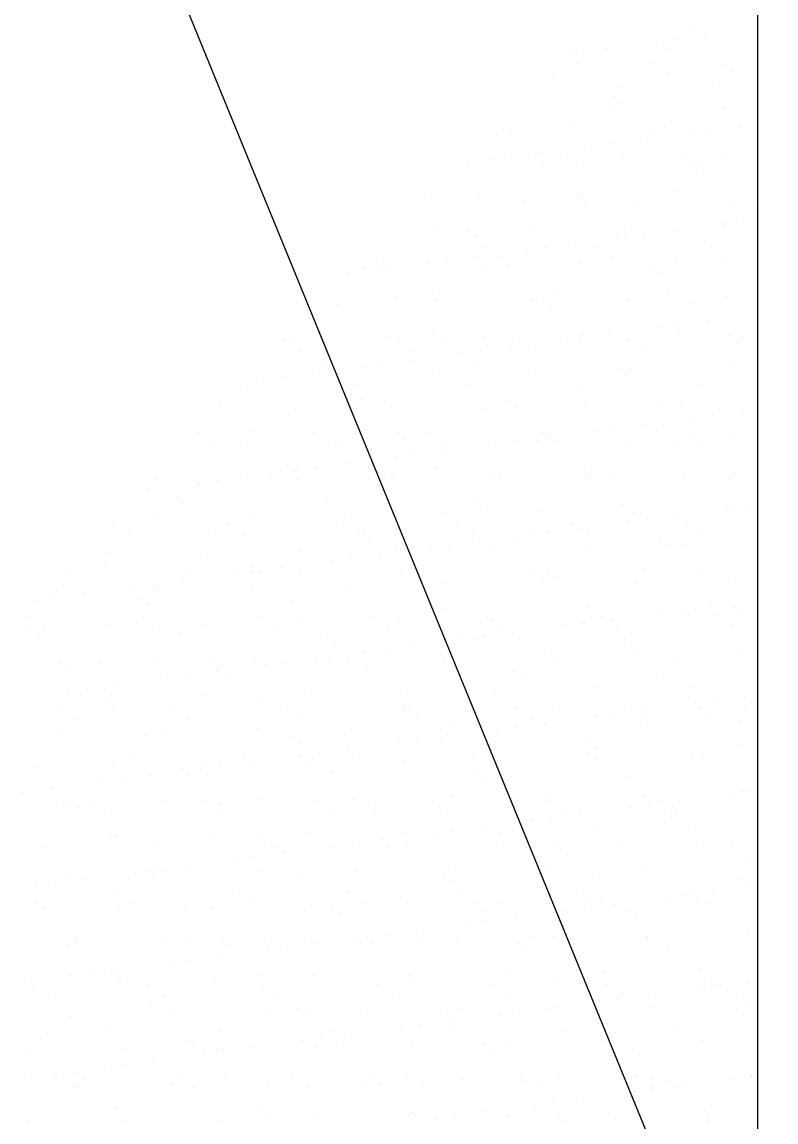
# Model space of a CAD drawing. Header units: inches. Extents: x 8.4 to 50.9, y 14.4 to 39.2.
# Drawn here: x 10.8714 to 10.9739, y 26.0485 to 26.1982 of the extents above; entities that cross this region are included whole.
import ezdxf

# ---------------------------------------------------------------- set-up
doc = ezdxf.new("R2010")
doc.units = ezdxf.units.IN
doc.header["$MEASUREMENT"] = 0
doc.layers.add('02', color=2, linetype='Continuous')
doc.layers.add('1', color=1, linetype='Continuous')

msp = doc.modelspace()

# ---------------------------------------------------------------- linework, layer by layer
at = {"layer": '02'}
for p, q in [((10.9714, 26.34505), (10.9714, 25.7515)), ((10.96196, 26.197), (10.96196, 26.197)), ((10.96431, 26.1963), (10.96431, 26.1963)), ((10.9711, 26.19719), (10.9711, 26.19719)), ((10.95764, 26.19542), (10.95764, 26.19542)), ((10.96024, 26.19576), (10.96024, 26.19576)), ((10.94635, 26.19432), (10.94635, 26.19432)), ((10.94678, 26.19399), (10.94678, 26.19399)), ((10.95085, 26.19452), (10.95085, 26.19452)), ((10.95944, 26.19449), (10.95944, 26.19449)), ((10.94693, 26.19261), (10.94693, 26.19261)), ((10.95712, 26.19255), (10.95712, 26.19255)), ((10.96694, 26.19244), (10.96694, 26.19244)), ((10.94366, 26.19118), (10.94366, 26.19118)), ((10.95923, 26.19121), (10.95923, 26.19121)), ((10.96786, 26.1916), (10.96786, 26.1916)), ((10.9527, 26.18931), (10.9527, 26.18931)), ((10.9662, 26.1898), (10.9662, 26.1898)), ((10.95191, 26.18805), (10.95191, 26.18805)), ((10.95125, 26.18634), (10.95125, 26.18634)), ((10.95283, 26.18721), (10.95283, 26.18721)), ((10.96682, 26.18637), (10.96682, 26.18637)), ((10.94667, 26.18469), (10.94667, 26.18469)), ((10.95975, 26.18485), (10.95975, 26.18485)), ((10.93688, 26.18366), (10.93688, 26.18366)), ((10.9378, 26.18282), (10.9378, 26.18282)), ((10.95718, 26.18322), (10.95718, 26.18322)), ((10.96225, 26.18308), (10.96225, 26.18308)), ((10.96485, 26.18342), (10.96485, 26.18342)), ((10.96892, 26.18396), (10.96892, 26.18396)), ((10.94879, 26.18131), (10.94879, 26.18131)), ((10.95139, 26.18165), (10.95139, 26.18165)), ((10.95546, 26.18219), (10.95546, 26.18219)), ((10.93794, 26.17988), (10.93794, 26.17988)), ((10.942, 26.18041), (10.942, 26.18041)), ((10.94559, 26.18), (10.94559, 26.18)), ((10.96116, 26.18003), (10.96116, 26.18003)), ((10.96652, 26.18017), (10.96652, 26.18017)), ((10.93212, 26.17863), (10.93212, 26.17863)), ((10.93533, 26.17954), (10.93533, 26.17954)), ((10.94022, 26.17974), (10.94022, 26.17974)), ((10.94215, 26.17883), (10.94215, 26.17883)), ((10.94769, 26.17866), (10.94769, 26.17866)), ((10.95301, 26.17968), (10.95301, 26.17968)), ((10.96216, 26.17866), (10.96216, 26.17866)), ((10.96326, 26.17869), (10.96326, 26.17869)), ((10.96308, 26.17782), (10.96308, 26.17782)), ((10.92712, 26.17445), (10.92712, 26.17445)), ((10.93348, 26.17457), (10.93348, 26.17457)), ((10.94698, 26.17505), (10.94698, 26.17505)), ((10.94712, 26.17427), (10.94712, 26.17427)), ((10.95528, 26.17382), (10.95528, 26.17382)), ((10.96007, 26.17522), (10.96007, 26.17522)), ((10.96743, 26.17383), (10.96743, 26.17383)), ((10.97085, 26.17385), (10.97085, 26.17385)), ((10.93971, 26.1738), (10.93971, 26.1738)), ((10.94805, 26.17343), (10.94805, 26.17343)), ((10.96946, 26.17108), (10.96946, 26.17108)), ((10.92745, 26.16994), (10.92745, 26.16994)), ((10.93209, 26.16989), (10.93209, 26.16989)), ((10.94054, 26.17011), (10.94054, 26.17011)), ((10.9524, 26.16944), (10.9524, 26.16944)), ((10.95333, 26.17005), (10.95333, 26.17005)), ((10.96007, 26.16985), (10.96007, 26.16985)), ((10.96683, 26.17053), (10.96683, 26.17053)), ((10.96686, 26.17074), (10.96686, 26.17074)), ((10.93302, 26.16904), (10.93302, 26.16904)), ((10.94661, 26.16807), (10.94661, 26.16807)), ((10.9534, 26.16897), (10.9534, 26.16897)), ((10.956, 26.16931), (10.956, 26.16931)), ((10.93405, 26.16745), (10.93405, 26.16745)), ((10.93994, 26.1672), (10.93994, 26.1672)), ((10.94255, 26.16754), (10.94255, 26.16754)), ((10.94962, 26.16748), (10.94962, 26.16748)), ((10.96519, 26.16751), (10.96519, 26.16751)), ((10.92059, 26.16608), (10.92059, 26.16608)), ((10.921, 26.16499), (10.921, 26.16499)), ((10.92648, 26.16543), (10.92648, 26.16543)), ((10.92909, 26.16577), (10.92909, 26.16577)), ((10.93315, 26.1663), (10.93315, 26.1663)), ((10.93379, 26.16493), (10.93379, 26.16493)), ((10.93616, 26.16611), (10.93616, 26.16611)), ((10.93737, 26.16505), (10.93737, 26.16505)), ((10.9473, 26.16542), (10.9473, 26.16542)), ((10.95173, 26.16614), (10.95173, 26.16614)), ((10.95737, 26.16488), (10.95737, 26.16488)), ((10.96038, 26.16559), (10.96038, 26.16559)), ((10.9673, 26.16617), (10.9673, 26.16617)), ((10.91563, 26.164), (10.91563, 26.164)), ((10.91799, 26.16465), (10.91799, 26.16465)), ((10.91969, 26.16453), (10.91969, 26.16453)), ((10.95829, 26.16404), (10.95829, 26.16404)), ((10.92234, 26.16067), (10.92234, 26.16067)), ((10.92818, 26.16125), (10.92818, 26.16125)), ((10.94085, 26.16047), (10.94085, 26.16047)), ((10.94234, 26.16049), (10.94234, 26.16049)), ((10.94375, 26.16128), (10.94375, 26.16128)), ((10.95364, 26.16041), (10.95364, 26.16041)), ((10.95932, 26.1613), (10.95932, 26.1613)), ((10.96714, 26.1609), (10.96714, 26.1609)), ((10.91426, 26.15982), (10.91426, 26.15982)), ((10.92776, 26.16031), (10.92776, 26.16031)), ((10.94326, 26.15965), (10.94326, 26.15965)), ((10.96264, 26.16005), (10.96264, 26.16005)), ((10.96468, 26.15751), (10.96468, 26.15751)), ((10.92731, 26.15611), (10.92731, 26.15611)), ((10.95801, 26.15663), (10.95801, 26.15663)), ((10.96061, 26.15697), (10.96061, 26.15697)), ((10.9607, 26.15595), (10.9607, 26.15595)), ((10.90695, 26.15488), (10.90695, 26.15488)), ((10.90823, 26.15519), (10.90823, 26.15519)), ((10.92132, 26.15536), (10.92132, 26.15536)), ((10.92252, 26.15491), (10.92252, 26.15491)), ((10.92823, 26.15526), (10.92823, 26.15526)), ((10.93411, 26.1553), (10.93411, 26.1553)), ((10.93809, 26.15493), (10.93809, 26.15493)), ((10.94455, 26.15486), (10.94455, 26.15486)), ((10.94716, 26.1552), (10.94716, 26.1552)), ((10.94761, 26.15579), (10.94761, 26.15579)), ((10.94761, 26.15566), (10.94761, 26.15566)), ((10.95122, 26.15574), (10.95122, 26.15574)), ((10.95366, 26.15496), (10.95366, 26.15496)), ((10.96762, 26.15549), (10.96762, 26.15549)), ((10.96854, 26.15465), (10.96854, 26.15465)), ((10.96923, 26.15499), (10.96923, 26.15499)), ((10.90906, 26.15353), (10.90906, 26.15353)), ((10.92463, 26.15356), (10.92463, 26.15356)), ((10.93109, 26.15309), (10.93109, 26.15309)), ((10.9337, 26.15343), (10.9337, 26.15343)), ((10.93776, 26.15396), (10.93776, 26.15396)), ((10.9402, 26.15359), (10.9402, 26.15359)), ((10.95577, 26.15362), (10.95577, 26.15362)), ((10.97134, 26.15365), (10.97134, 26.15365)), ((10.91228, 26.15172), (10.91228, 26.15172)), ((10.92024, 26.15166), (10.92024, 26.15166)), ((10.9243, 26.15219), (10.9243, 26.15219)), ((10.90678, 26.14989), (10.90678, 26.14989)), ((10.91084, 26.15042), (10.91084, 26.15042)), ((10.9132, 26.15087), (10.9132, 26.15087)), ((10.91457, 26.15019), (10.91457, 26.15019)), ((10.91764, 26.15131), (10.91764, 26.15131)), ((10.92808, 26.15067), (10.92808, 26.15067)), ((10.93258, 26.15128), (10.93258, 26.15128)), ((10.94116, 26.15084), (10.94116, 26.15084)), ((10.95259, 26.1511), (10.95259, 26.1511)), ((10.95351, 26.15026), (10.95351, 26.15026)), ((10.95396, 26.15078), (10.95396, 26.15078)), ((10.96746, 26.15126), (10.96746, 26.15126)), ((10.90108, 26.14867), (10.90108, 26.14867)), ((10.90418, 26.14954), (10.90418, 26.14954)), ((10.91665, 26.1487), (10.91665, 26.1487)), ((10.93222, 26.14873), (10.93222, 26.14873)), ((10.94779, 26.14875), (10.94779, 26.14875)), ((10.96336, 26.14878), (10.96336, 26.14878)), ((10.91755, 26.14689), (10.91755, 26.14689)), ((10.89817, 26.14648), (10.89817, 26.14648)), ((10.90854, 26.14556), (10.90854, 26.14556)), ((10.92163, 26.14573), (10.92163, 26.14573)), ((10.93442, 26.14566), (10.93442, 26.14566)), ((10.93756, 26.14672), (10.93756, 26.14672)), ((10.93848, 26.14587), (10.93848, 26.14587)), ((10.94793, 26.14615), (10.94793, 26.14615)), ((10.95786, 26.14627), (10.95786, 26.14627)), ((10.96101, 26.14632), (10.96101, 26.14632)), ((10.96262, 26.14429), (10.96262, 26.14429)), ((10.96522, 26.14463), (10.96522, 26.14463)), ((10.96929, 26.14517), (10.96929, 26.14517)), ((10.90252, 26.1425), (10.90252, 26.1425)), ((10.94213, 26.14241), (10.94213, 26.14241)), ((10.94916, 26.14252), (10.94916, 26.14252)), ((10.95177, 26.14286), (10.95177, 26.14286)), ((10.95583, 26.1434), (10.95583, 26.1434)), ((10.9577, 26.14244), (10.9577, 26.14244)), ((10.89542, 26.14233), (10.89542, 26.14233)), ((10.89753, 26.14099), (10.89753, 26.14099)), ((10.91099, 26.14236), (10.91099, 26.14236)), ((10.9131, 26.14101), (10.9131, 26.14101)), ((10.92253, 26.14233), (10.92253, 26.14233)), ((10.92345, 26.14148), (10.92345, 26.14148)), ((10.92656, 26.14239), (10.92656, 26.14239)), ((10.92839, 26.14104), (10.92839, 26.14104)), ((10.92867, 26.14104), (10.92867, 26.14104)), ((10.93831, 26.14109), (10.93831, 26.14109)), ((10.94148, 26.14121), (10.94148, 26.14121)), ((10.94237, 26.14163), (10.94237, 26.14163)), ((10.94283, 26.14188), (10.94283, 26.14188)), ((10.94424, 26.14107), (10.94424, 26.14107)), ((10.95427, 26.14114), (10.95427, 26.14114)), ((10.95981, 26.1411), (10.95981, 26.1411)), ((10.96284, 26.14171), (10.96284, 26.14171)), ((10.96777, 26.14163), (10.96777, 26.14163)), ((10.9021, 26.14061), (10.9021, 26.14061)), ((10.91489, 26.14055), (10.91489, 26.14055)), ((10.92891, 26.13985), (10.92891, 26.13985)), ((10.9357, 26.14075), (10.9357, 26.14075)), ((10.96376, 26.14087), (10.96376, 26.14087)), ((10.9075, 26.13794), (10.9075, 26.13794)), ((10.91545, 26.13808), (10.91545, 26.13808)), ((10.92225, 26.13898), (10.92225, 26.13898)), ((10.92485, 26.13932), (10.92485, 26.13932)), ((10.90842, 26.13709), (10.90842, 26.13709)), ((10.90879, 26.1372), (10.90879, 26.1372)), ((10.91139, 26.13755), (10.91139, 26.13755)), ((10.9278, 26.1375), (10.9278, 26.1375)), ((10.94781, 26.13732), (10.94781, 26.13732)), ((10.94824, 26.13652), (10.94824, 26.13652)), ((10.94873, 26.13648), (10.94873, 26.13648)), ((10.96133, 26.13668), (10.96133, 26.13668)), ((10.96811, 26.13688), (10.96811, 26.13688)), ((10.88955, 26.13612), (10.88955, 26.13612)), ((10.89533, 26.13543), (10.89533, 26.13543)), ((10.89535, 26.13544), (10.89535, 26.13544)), ((10.89793, 26.13577), (10.89793, 26.13577)), ((10.902, 26.13631), (10.902, 26.13631)), ((10.90512, 26.13615), (10.90512, 26.13615)), ((10.90886, 26.13592), (10.90886, 26.13592)), ((10.92069, 26.13618), (10.92069, 26.13618)), ((10.92195, 26.13609), (10.92195, 26.13609)), ((10.93474, 26.13603), (10.93474, 26.13603)), ((10.93626, 26.13621), (10.93626, 26.13621)), ((10.95183, 26.13623), (10.95183, 26.13623)), ((10.9674, 26.13626), (10.9674, 26.13626)), ((10.88854, 26.13454), (10.88854, 26.13454)), ((10.89247, 26.13355), (10.89247, 26.13355)), ((10.89339, 26.13271), (10.89339, 26.13271)), ((10.91277, 26.13311), (10.91277, 26.13311)), ((10.93278, 26.13294), (10.93278, 26.13294)), ((10.9337, 26.13209), (10.9337, 26.13209)), ((10.95308, 26.13249), (10.95308, 26.13249)), ((10.96723, 26.13195), (10.96723, 26.13195)), ((10.96809, 26.132), (10.96809, 26.132)), ((10.96983, 26.1323), (10.96983, 26.1323)), ((10.88932, 26.13081), (10.88932, 26.13081)), ((10.90241, 26.13098), (10.90241, 26.13098)), ((10.9152, 26.13092), (10.9152, 26.13092)), ((10.92871, 26.1314), (10.92871, 26.1314)), ((10.94179, 26.13157), (10.94179, 26.13157)), ((10.95459, 26.13151), (10.95459, 26.13151)), ((10.95638, 26.13052), (10.95638, 26.13052)), ((10.96044, 26.13106), (10.96044, 26.13106)), ((10.88388, 26.12978), (10.88388, 26.12978)), ((10.89945, 26.12981), (10.89945, 26.12981)), ((10.91503, 26.12984), (10.91503, 26.12984)), ((10.9306, 26.12986), (10.9306, 26.12986)), ((10.94617, 26.12989), (10.94617, 26.12989)), ((10.94698, 26.12929), (10.94698, 26.12929)), ((10.95377, 26.13018), (10.95377, 26.13018)), ((10.96174, 26.12992), (10.96174, 26.12992)), ((10.88599, 26.12844), (10.88599, 26.12844)), ((10.89774, 26.12872), (10.89774, 26.12872)), ((10.90156, 26.12846), (10.90156, 26.12846)), ((10.91713, 26.12849), (10.91713, 26.12849)), ((10.91775, 26.12855), (10.91775, 26.12855)), ((10.91867, 26.1277), (10.91867, 26.1277)), ((10.9327, 26.12852), (10.9327, 26.12852)), ((10.93352, 26.12751), (10.93352, 26.12751)), ((10.93805, 26.12811), (10.93805, 26.12811)), ((10.94031, 26.12841), (10.94031, 26.12841)), ((10.94292, 26.12875), (10.94292, 26.12875)), ((10.94828, 26.12855), (10.94828, 26.12855)), ((10.95806, 26.12793), (10.95806, 26.12793)), ((10.96385, 26.12858), (10.96385, 26.12858)), ((10.90917, 26.12629), (10.90917, 26.12629)), ((10.92226, 26.12646), (10.92226, 26.12646)), ((10.92686, 26.12664), (10.92686, 26.12664)), ((10.92946, 26.12698), (10.92946, 26.12698)), ((10.93505, 26.1264), (10.93505, 26.1264)), ((10.94856, 26.12688), (10.94856, 26.12688)), ((10.95898, 26.12709), (10.95898, 26.12709)), ((10.96164, 26.12705), (10.96164, 26.12705)), ((10.88288, 26.12587), (10.88288, 26.12587)), ((10.89567, 26.1258), (10.89567, 26.1258)), ((10.9134, 26.12486), (10.9134, 26.12486)), ((10.916, 26.12521), (10.916, 26.12521)), ((10.92006, 26.12574), (10.92006, 26.12574)), ((10.87801, 26.12357), (10.87801, 26.12357)), ((10.88271, 26.12433), (10.88271, 26.12433)), ((10.89358, 26.1236), (10.89358, 26.1236)), ((10.89994, 26.12309), (10.89994, 26.12309)), ((10.90254, 26.12344), (10.90254, 26.12344)), ((10.90272, 26.12416), (10.90272, 26.12416)), ((10.90364, 26.12332), (10.90364, 26.12332)), ((10.90661, 26.12397), (10.90661, 26.12397)), ((10.90915, 26.12363), (10.90915, 26.12363)), ((10.92302, 26.12372), (10.92302, 26.12372)), ((10.92472, 26.12366), (10.92472, 26.12366)), ((10.9403, 26.12369), (10.9403, 26.12369)), ((10.94303, 26.12355), (10.94303, 26.12355)), ((10.95587, 26.12371), (10.95587, 26.12371)), ((10.96333, 26.1231), (10.96333, 26.1231)), ((10.88908, 26.12166), (10.88908, 26.12166)), ((10.89315, 26.1222), (10.89315, 26.1222)), ((10.92902, 26.12177), (10.92902, 26.12177)), ((10.94211, 26.12194), (10.94211, 26.12194)), ((10.94395, 26.1227), (10.94395, 26.1227)), ((10.9549, 26.12188), (10.9549, 26.12188)), ((10.9684, 26.12236), (10.9684, 26.12236)), ((10.87613, 26.12069), (10.87613, 26.12069)), ((10.87969, 26.12043), (10.87969, 26.12043)), ((10.88648, 26.12132), (10.88648, 26.12132)), ((10.88964, 26.12118), (10.88964, 26.12118)), ((10.90273, 26.12134), (10.90273, 26.12134)), ((10.91552, 26.12128), (10.91552, 26.12128)), ((10.87302, 26.11955), (10.87302, 26.11955)), ((10.87562, 26.11989), (10.87562, 26.11989)), ((10.88769, 26.11977), (10.88769, 26.11977)), ((10.88861, 26.11893), (10.88861, 26.11893)), ((10.90799, 26.11933), (10.90799, 26.11933)), ((10.928, 26.11916), (10.928, 26.11916)), ((10.9483, 26.11872), (10.9483, 26.11872)), ((10.96505, 26.11872), (10.96505, 26.11872)), ((10.9683, 26.11854), (10.9683, 26.11854)), ((10.87235, 26.11723), (10.87235, 26.11723)), ((10.88792, 26.11726), (10.88792, 26.11726)), ((10.90349, 26.11729), (10.90349, 26.11729)), ((10.91906, 26.11732), (10.91906, 26.11732)), ((10.92892, 26.11831), (10.92892, 26.11831)), ((10.93463, 26.11734), (10.93463, 26.11734)), ((10.94887, 26.11725), (10.94887, 26.11725)), ((10.95021, 26.11737), (10.95021, 26.11737)), ((10.95838, 26.11784), (10.95838, 26.11784)), ((10.96099, 26.11818), (10.96099, 26.11818)), ((10.96196, 26.11742), (10.96196, 26.11742)), ((10.96578, 26.1174), (10.96578, 26.1174)), ((10.96923, 26.1177), (10.96923, 26.1177)), ((10.87446, 26.11589), (10.87446, 26.11589)), ((10.88319, 26.11623), (10.88319, 26.11623)), ((10.89003, 26.11592), (10.89003, 26.11592)), ((10.89598, 26.11617), (10.89598, 26.11617)), ((10.9056, 26.11594), (10.9056, 26.11594)), ((10.90949, 26.11666), (10.90949, 26.11666)), ((10.92117, 26.11597), (10.92117, 26.11597)), ((10.92258, 26.11682), (10.92258, 26.11682)), ((10.93537, 26.11676), (10.93537, 26.11676)), ((10.93674, 26.116), (10.93674, 26.116)), ((10.94492, 26.11607), (10.94492, 26.11607)), ((10.94753, 26.11641), (10.94753, 26.11641)), ((10.95159, 26.11695), (10.95159, 26.11695)), ((10.95231, 26.11603), (10.95231, 26.11603)), ((10.96788, 26.11606), (10.96788, 26.11606)), ((10.87266, 26.11538), (10.87266, 26.11538)), ((10.87358, 26.11454), (10.87358, 26.11454)), ((10.89296, 26.11494), (10.89296, 26.11494)), ((10.91296, 26.11477), (10.91296, 26.11477)), ((10.93147, 26.1143), (10.93147, 26.1143)), ((10.93327, 26.11433), (10.93327, 26.11433)), ((10.93407, 26.11464), (10.93407, 26.11464)), ((10.93813, 26.11518), (10.93813, 26.11518)), ((10.95327, 26.11415), (10.95327, 26.11415)), ((10.91389, 26.11392), (10.91389, 26.11392)), ((10.91801, 26.11253), (10.91801, 26.11253)), ((10.92061, 26.11287), (10.92061, 26.11287)), ((10.92467, 26.1134), (10.92467, 26.1134)), ((10.9542, 26.11331), (10.9542, 26.11331)), ((10.96872, 26.11273), (10.96872, 26.11273)), ((10.87645, 26.11106), (10.87645, 26.11106)), ((10.88205, 26.11105), (10.88205, 26.11105)), ((10.88995, 26.11154), (10.88995, 26.11154)), ((10.89762, 26.11108), (10.89762, 26.11108)), ((10.90304, 26.11171), (10.90304, 26.11171)), ((10.90715, 26.1111), (10.90715, 26.1111)), ((10.91122, 26.11163), (10.91122, 26.11163)), ((10.91319, 26.11111), (10.91319, 26.11111)), ((10.91583, 26.11165), (10.91583, 26.11165)), ((10.92876, 26.11114), (10.92876, 26.11114)), ((10.92934, 26.11214), (10.92934, 26.11214)), ((10.94242, 26.1123), (10.94242, 26.1123)), ((10.94433, 26.11117), (10.94433, 26.11117)), ((10.95522, 26.11224), (10.95522, 26.11224)), ((10.9599, 26.11119), (10.9599, 26.11119)), ((10.87793, 26.11055), (10.87793, 26.11055)), ((10.89776, 26.10986), (10.89776, 26.10986)), ((10.89793, 26.11038), (10.89793, 26.11038)), ((10.89886, 26.10954), (10.89886, 26.10954)), ((10.90455, 26.11075), (10.90455, 26.11075)), ((10.91824, 26.10994), (10.91824, 26.10994)), ((10.93824, 26.10977), (10.93824, 26.10977)), ((10.8843, 26.10809), (10.8843, 26.10809)), ((10.89109, 26.10898), (10.89109, 26.10898)), ((10.89369, 26.10932), (10.89369, 26.10932)), ((10.93916, 26.10892), (10.93916, 26.10892)), ((10.95855, 26.10932), (10.95855, 26.10932)), ((10.87763, 26.10721), (10.87763, 26.10721)), ((10.88023, 26.10755), (10.88023, 26.10755)), ((10.88351, 26.1066), (10.88351, 26.1066)), ((10.8963, 26.10654), (10.8963, 26.10654)), ((10.9098, 26.10702), (10.9098, 26.10702)), ((10.92289, 26.10719), (10.92289, 26.10719)), ((10.93568, 26.10713), (10.93568, 26.10713)), ((10.94919, 26.10761), (10.94919, 26.10761)), ((10.96227, 26.10778), (10.96227, 26.10778)), ((10.8829, 26.10599), (10.8829, 26.10599)), ((10.88382, 26.10515), (10.88382, 26.10515)), ((10.90321, 26.10555), (10.90321, 26.10555)), ((10.92321, 26.10538), (10.92321, 26.10538)), ((10.96299, 26.1055), (10.96299, 26.1055)), ((10.9656, 26.10585), (10.9656, 26.10585)), ((10.96966, 26.10638), (10.96966, 26.10638)), ((10.87639, 26.10471), (10.87639, 26.10471)), ((10.89196, 26.10474), (10.89196, 26.10474)), ((10.90753, 26.10477), (10.90753, 26.10477)), ((10.9231, 26.1048), (10.9231, 26.1048)), ((10.92413, 26.10453), (10.92413, 26.10453)), ((10.93867, 26.10482), (10.93867, 26.10482)), ((10.94351, 26.10494), (10.94351, 26.10494)), ((10.94953, 26.10373), (10.94953, 26.10373)), ((10.95214, 26.10407), (10.95214, 26.10407)), ((10.95424, 26.10485), (10.95424, 26.10485)), ((10.9562, 26.10461), (10.9562, 26.10461)), ((10.95635, 26.10351), (10.95635, 26.10351)), ((10.96352, 26.10476), (10.96352, 26.10476)), ((10.96444, 26.10392), (10.96444, 26.10392)), ((10.96981, 26.10488), (10.96981, 26.10488)), ((10.8785, 26.10337), (10.8785, 26.10337)), ((10.89407, 26.1034), (10.89407, 26.1034)), ((10.90336, 26.10208), (10.90336, 26.10208)), ((10.90964, 26.10342), (10.90964, 26.10342)), ((10.91615, 26.10202), (10.91615, 26.10202)), ((10.92521, 26.10345), (10.92521, 26.10345)), ((10.92965, 26.1025), (10.92965, 26.1025)), ((10.93868, 26.1023), (10.93868, 26.1023)), ((10.94078, 26.10348), (10.94078, 26.10348)), ((10.94274, 26.10284), (10.94274, 26.10284)), ((10.94274, 26.10267), (10.94274, 26.10267)), ((10.95553, 26.10261), (10.95553, 26.10261)), ((10.96903, 26.10309), (10.96903, 26.10309)), ((10.87676, 26.10142), (10.87676, 26.10142)), ((10.88817, 26.10116), (10.88817, 26.10116)), ((10.89027, 26.10191), (10.89027, 26.10191)), ((10.90818, 26.10099), (10.90818, 26.10099)), ((10.92522, 26.10053), (10.92522, 26.10053)), ((10.92848, 26.10055), (10.92848, 26.10055)), ((10.92928, 26.10107), (10.92928, 26.10107)), ((10.93608, 26.10196), (10.93608, 26.10196)), ((10.9091, 26.10015), (10.9091, 26.10015)), ((10.91583, 26.09929), (10.91583, 26.09929)), ((10.92262, 26.10019), (10.92262, 26.10019)), ((10.94849, 26.10038), (10.94849, 26.10038)), ((10.94941, 26.09953), (10.94941, 26.09953)), ((10.96879, 26.09993), (10.96879, 26.09993)), ((10.88609, 26.09853), (10.88609, 26.09853)), ((10.90166, 26.09856), (10.90166, 26.09856)), ((10.90237, 26.09752), (10.90237, 26.09752)), ((10.90916, 26.09842), (10.90916, 26.09842)), ((10.91176, 26.09876), (10.91176, 26.09876)), ((10.91723, 26.09859), (10.91723, 26.09859)), ((10.92321, 26.09756), (10.92321, 26.09756)), ((10.9328, 26.09862), (10.9328, 26.09862)), ((10.94837, 26.09864), (10.94837, 26.09864)), ((10.9495, 26.09798), (10.9495, 26.09798)), ((10.96259, 26.09815), (10.96259, 26.09815)), ((10.96394, 26.09867), (10.96394, 26.09867)), ((10.87314, 26.09677), (10.87314, 26.09677)), ((10.88382, 26.09696), (10.88382, 26.09696)), ((10.89315, 26.0966), (10.89315, 26.0966)), ((10.8957, 26.09664), (10.8957, 26.09664)), ((10.89661, 26.0969), (10.89661, 26.0969)), ((10.8983, 26.09699), (10.8983, 26.09699)), ((10.91012, 26.09739), (10.91012, 26.09739)), ((10.91345, 26.09616), (10.91345, 26.09616)), ((10.936, 26.09749), (10.936, 26.09749)), ((10.88224, 26.09487), (10.88224, 26.09487)), ((10.88484, 26.09521), (10.88484, 26.09521)), ((10.88891, 26.09575), (10.88891, 26.09575)), ((10.89407, 26.09576), (10.89407, 26.09576)), ((10.93346, 26.09599), (10.93346, 26.09599)), ((10.93438, 26.09514), (10.93438, 26.09514)), ((10.95376, 26.09555), (10.95376, 26.09555)), ((10.87138, 26.09344), (10.87138, 26.09344)), ((10.87545, 26.09398), (10.87545, 26.09398)), ((10.94305, 26.09303), (10.94305, 26.09303)), ((10.9676, 26.09316), (10.9676, 26.09316)), ((10.96935, 26.09346), (10.96935, 26.09346)), ((10.97021, 26.09351), (10.97021, 26.09351)), ((10.87708, 26.09179), (10.87708, 26.09179)), ((10.87812, 26.09221), (10.87812, 26.09221)), ((10.88043, 26.09219), (10.88043, 26.09219)), ((10.89058, 26.09228), (10.89058, 26.09228)), ((10.896, 26.09222), (10.896, 26.09222)), ((10.89842, 26.09177), (10.89842, 26.09177)), ((10.90367, 26.09244), (10.90367, 26.09244)), ((10.91157, 26.09225), (10.91157, 26.09225)), ((10.91646, 26.09238), (10.91646, 26.09238)), ((10.91843, 26.0916), (10.91843, 26.0916)), ((10.92714, 26.09227), (10.92714, 26.09227)), ((10.92997, 26.09287), (10.92997, 26.09287)), ((10.94271, 26.0923), (10.94271, 26.0923)), ((10.95585, 26.09297), (10.95585, 26.09297)), ((10.95675, 26.09173), (10.95675, 26.09173)), ((10.95828, 26.09233), (10.95828, 26.09233)), ((10.96081, 26.09227), (10.96081, 26.09227)), ((10.87904, 26.09137), (10.87904, 26.09137)), ((10.88254, 26.09085), (10.88254, 26.09085)), ((10.89811, 26.09087), (10.89811, 26.09087)), ((10.91368, 26.0909), (10.91368, 26.0909)), ((10.91935, 26.09075), (10.91935, 26.09075)), ((10.92925, 26.09093), (10.92925, 26.09093)), ((10.93873, 26.09116), (10.93873, 26.09116)), ((10.94482, 26.09096), (10.94482, 26.09096)), ((10.94735, 26.0905), (10.94735, 26.0905)), ((10.95414, 26.09139), (10.95414, 26.09139)), ((10.95874, 26.09099), (10.95874, 26.09099)), ((10.95966, 26.09014), (10.95966, 26.09014)), ((10.96039, 26.09099), (10.96039, 26.09099)), ((10.93389, 26.08873), (10.93389, 26.08873)), ((10.94069, 26.08962), (10.94069, 26.08962)), ((10.94329, 26.08996), (10.94329, 26.08996)), ((10.88339, 26.08738), (10.88339, 26.08738)), ((10.88414, 26.08733), (10.88414, 26.08733)), ((10.89693, 26.08727), (10.89693, 26.08727)), ((10.9034, 26.08721), (10.9034, 26.08721)), ((10.91043, 26.08775), (10.91043, 26.08775)), ((10.92352, 26.08792), (10.92352, 26.08792)), ((10.92723, 26.08785), (10.92723, 26.08785)), ((10.92983, 26.08819), (10.92983, 26.08819)), ((10.93631, 26.08786), (10.93631, 26.08786)), ((10.94982, 26.08835), (10.94982, 26.08835)), ((10.9629, 26.08851), (10.9629, 26.08851)), ((10.87456, 26.08598), (10.87456, 26.08598)), ((10.89013, 26.08601), (10.89013, 26.08601)), ((10.90432, 26.08637), (10.90432, 26.08637)), ((10.9057, 26.08604), (10.9057, 26.08604)), ((10.91377, 26.08608), (10.91377, 26.08608)), ((10.91637, 26.08642), (10.91637, 26.08642)), ((10.92043, 26.08695), (10.92043, 26.08695)), ((10.92127, 26.08607), (10.92127, 26.08607)), ((10.9237, 26.08677), (10.9237, 26.08677)), ((10.93684, 26.0861), (10.93684, 26.0861)), ((10.94371, 26.0866), (10.94371, 26.0866)), ((10.94463, 26.08575), (10.94463, 26.08575)), ((10.95241, 26.08612), (10.95241, 26.08612)), ((10.96401, 26.08615), (10.96401, 26.08615)), ((10.96798, 26.08615), (10.96798, 26.08615)), ((10.90031, 26.0843), (10.90031, 26.0843)), ((10.90291, 26.08465), (10.90291, 26.08465)), ((10.90698, 26.08518), (10.90698, 26.08518)), ((10.88837, 26.08282), (10.88837, 26.08282)), ((10.88945, 26.08288), (10.88945, 26.08288)), ((10.8909, 26.08264), (10.8909, 26.08264)), ((10.89352, 26.08341), (10.89352, 26.08341)), ((10.90399, 26.08281), (10.90399, 26.08281)), ((10.91678, 26.08275), (10.91678, 26.08275)), ((10.93028, 26.08323), (10.93028, 26.08323)), ((10.94337, 26.0834), (10.94337, 26.0834)), ((10.95616, 26.08334), (10.95616, 26.08334)), ((10.96966, 26.08383), (10.96966, 26.08383)), ((10.87599, 26.0811), (10.87599, 26.0811)), ((10.87739, 26.08215), (10.87739, 26.08215)), ((10.88006, 26.08164), (10.88006, 26.08164)), ((10.88685, 26.08253), (10.88685, 26.08253)), ((10.88929, 26.08198), (10.88929, 26.08198)), ((10.90867, 26.08238), (10.90867, 26.08238)), ((10.92868, 26.08221), (10.92868, 26.08221)), ((10.9296, 26.08136), (10.9296, 26.08136)), ((10.94898, 26.08177), (10.94898, 26.08177)), ((10.96899, 26.08159), (10.96899, 26.08159)), ((10.87339, 26.08076), (10.87339, 26.08076)), ((10.88447, 26.07967), (10.88447, 26.07967)), ((10.90004, 26.0797), (10.90004, 26.0797)), ((10.91561, 26.07973), (10.91561, 26.07973)), ((10.93118, 26.07975), (10.93118, 26.07975)), ((10.94675, 26.07978), (10.94675, 26.07978)), ((10.96232, 26.07981), (10.96232, 26.07981)), ((10.96542, 26.07993), (10.96542, 26.07993)), ((10.96991, 26.08075), (10.96991, 26.08075)), ((10.87334, 26.07843), (10.87334, 26.07843)), ((10.88657, 26.07833), (10.88657, 26.07833)), ((10.90215, 26.07835), (10.90215, 26.07835)), ((10.91075, 26.07812), (10.91075, 26.07812)), ((10.91772, 26.07838), (10.91772, 26.07838)), ((10.92384, 26.07829), (10.92384, 26.07829)), ((10.93329, 26.07841), (10.93329, 26.07841)), ((10.93663, 26.07823), (10.93663, 26.07823)), ((10.94886, 26.07844), (10.94886, 26.07844)), ((10.95013, 26.07871), (10.95013, 26.07871)), ((10.95196, 26.07816), (10.95196, 26.07816)), ((10.95875, 26.07905), (10.95875, 26.07905)), ((10.96136, 26.0794), (10.96136, 26.0794)), ((10.96322, 26.07888), (10.96322, 26.07888)), ((10.96443, 26.07847), (10.96443, 26.07847)), ((10.87426, 26.07759), (10.87426, 26.07759)), ((10.88445, 26.0777), (10.88445, 26.0777)), ((10.89364, 26.07799), (10.89364, 26.07799)), ((10.89724, 26.07763), (10.89724, 26.07763)), ((10.91365, 26.07782), (10.91365, 26.07782)), ((10.91457, 26.07698), (10.91457, 26.07698)), ((10.93395, 26.07738), (10.93395, 26.07738)), ((10.9453, 26.07728), (10.9453, 26.07728)), ((10.9479, 26.07762), (10.9479, 26.07762)), ((10.95396, 26.07721), (10.95396, 26.07721)), ((10.93184, 26.07551), (10.93184, 26.07551)), ((10.93444, 26.07585), (10.93444, 26.07585)), ((10.9385, 26.07639), (10.9385, 26.07639)), ((10.95488, 26.07636), (10.95488, 26.07636)), ((10.87861, 26.0736), (10.87861, 26.0736)), ((10.91838, 26.07374), (10.91838, 26.07374)), ((10.92098, 26.07408), (10.92098, 26.07408)), ((10.92504, 26.07462), (10.92504, 26.07462)), ((10.9306, 26.0736), (10.9306, 26.0736)), ((10.94088, 26.07358), (10.94088, 26.07358)), ((10.94368, 26.07377), (10.94368, 26.07377)), ((10.95645, 26.0736), (10.95645, 26.0736)), ((10.95648, 26.0737), (10.95648, 26.0737)), ((10.96998, 26.07419), (10.96998, 26.07419)), ((10.87771, 26.07252), (10.87771, 26.07252)), ((10.87859, 26.07346), (10.87859, 26.07346)), ((10.89121, 26.07301), (10.89121, 26.07301)), ((10.89417, 26.07349), (10.89417, 26.07349)), ((10.89862, 26.07343), (10.89862, 26.07343)), ((10.89954, 26.07259), (10.89954, 26.07259)), ((10.9043, 26.07317), (10.9043, 26.07317)), ((10.90752, 26.07231), (10.90752, 26.07231)), ((10.90974, 26.07352), (10.90974, 26.07352)), ((10.91159, 26.07284), (10.91159, 26.07284)), ((10.91709, 26.07311), (10.91709, 26.07311)), ((10.91892, 26.07299), (10.91892, 26.07299)), ((10.92531, 26.07355), (10.92531, 26.07355)), ((10.93893, 26.07282), (10.93893, 26.07282)), ((10.95923, 26.07238), (10.95923, 26.07238)), ((10.89813, 26.07107), (10.89813, 26.07107)), ((10.90492, 26.07197), (10.90492, 26.07197)), ((10.93985, 26.07197), (10.93985, 26.07197)), ((10.88467, 26.0693), (10.88467, 26.0693)), ((10.89146, 26.07019), (10.89146, 26.07019)), ((10.89406, 26.07054), (10.89406, 26.07054)), ((10.95045, 26.06908), (10.95045, 26.06908)), ((10.96353, 26.06925), (10.96353, 26.06925)), ((10.87168, 26.06789), (10.87168, 26.06789)), ((10.878, 26.06842), (10.878, 26.06842)), ((10.8806, 26.06876), (10.8806, 26.06876)), ((10.88359, 26.06904), (10.88359, 26.06904)), ((10.88451, 26.0682), (10.88451, 26.0682)), ((10.88477, 26.06806), (10.88477, 26.06806)), ((10.89756, 26.068), (10.89756, 26.068)), ((10.90389, 26.0686), (10.90389, 26.0686)), ((10.91106, 26.06849), (10.91106, 26.06849)), ((10.9239, 26.06843), (10.9239, 26.06843)), ((10.92415, 26.06865), (10.92415, 26.06865)), ((10.92482, 26.06758), (10.92482, 26.06758)), ((10.93694, 26.06859), (10.93694, 26.06859)), ((10.9442, 26.06799), (10.9442, 26.06799)), ((10.96421, 26.06782), (10.96421, 26.06782)), ((10.97003, 26.06759), (10.97003, 26.06759)), ((10.87293, 26.06712), (10.87293, 26.06712)), ((10.8885, 26.06715), (10.8885, 26.06715)), ((10.90407, 26.06718), (10.90407, 26.06718)), ((10.91965, 26.06721), (10.91965, 26.06721)), ((10.93522, 26.06723), (10.93522, 26.06723)), ((10.95079, 26.06726), (10.95079, 26.06726)), ((10.96336, 26.06671), (10.96336, 26.06671)), ((10.96513, 26.06697), (10.96513, 26.06697)), ((10.96597, 26.06706), (10.96597, 26.06706)), ((10.96636, 26.06729), (10.96636, 26.06729)), ((10.87504, 26.06578), (10.87504, 26.06578)), ((10.89061, 26.06581), (10.89061, 26.06581)), ((10.90618, 26.06583), (10.90618, 26.06583)), ((10.92175, 26.06586), (10.92175, 26.06586)), ((10.93732, 26.06589), (10.93732, 26.06589)), ((10.94991, 26.06494), (10.94991, 26.06494)), ((10.95251, 26.06529), (10.95251, 26.06529)), ((10.9529, 26.06592), (10.9529, 26.06592)), ((10.95657, 26.06582), (10.95657, 26.06582)), ((10.96847, 26.06595), (10.96847, 26.06595)), ((10.88886, 26.06421), (10.88886, 26.06421)), ((10.89153, 26.06337), (10.89153, 26.06337)), ((10.90462, 26.06354), (10.90462, 26.06354)), ((10.90887, 26.06404), (10.90887, 26.06404)), ((10.90979, 26.0632), (10.90979, 26.0632)), ((10.91741, 26.06348), (10.91741, 26.06348)), ((10.92917, 26.0636), (10.92917, 26.0636)), ((10.93091, 26.06397), (10.93091, 26.06397)), ((10.93645, 26.06317), (10.93645, 26.06317)), ((10.93905, 26.06351), (10.93905, 26.06351)), ((10.94311, 26.06405), (10.94311, 26.06405)), ((10.944, 26.06413), (10.944, 26.06413)), ((10.94917, 26.06343), (10.94917, 26.06343)), ((10.95679, 26.06407), (10.95679, 26.06407)), ((10.97029, 26.06456), (10.97029, 26.06456)), ((10.87802, 26.06289), (10.87802, 26.06289)), ((10.92559, 26.06174), (10.92559, 26.06174)), ((10.92965, 26.06228), (10.92965, 26.06228)), ((10.9501, 26.06258), (10.9501, 26.06258)), ((10.96948, 26.06298), (10.96948, 26.06298)), ((10.88263, 26.06094), (10.88263, 26.06094)), ((10.8982, 26.06097), (10.8982, 26.06097)), ((10.91377, 26.061), (10.91377, 26.061)), ((10.9162, 26.0605), (10.9162, 26.0605)), ((10.92299, 26.0614), (10.92299, 26.0614)), ((10.92934, 26.06103), (10.92934, 26.06103)), ((10.94492, 26.06105), (10.94492, 26.06105)), ((10.96049, 26.06108), (10.96049, 26.06108)), ((10.87383, 26.05982), (10.87383, 26.05982)), ((10.89383, 26.05965), (10.89383, 26.05965)), ((10.89476, 26.05881), (10.89476, 26.05881)), ((10.90274, 26.05873), (10.90274, 26.05873)), ((10.90953, 26.05963), (10.90953, 26.05963)), ((10.91138, 26.05885), (10.91138, 26.05885)), ((10.91213, 26.05997), (10.91213, 26.05997)), ((10.91414, 26.05921), (10.91414, 26.05921)), ((10.92447, 26.05902), (10.92447, 26.05902)), ((10.93414, 26.05904), (10.93414, 26.05904)), ((10.93726, 26.05896), (10.93726, 26.05896)), ((10.95076, 26.05944), (10.95076, 26.05944)), ((10.96385, 26.05961), (10.96385, 26.05961)), ((10.87199, 26.05826), (10.87199, 26.05826)), ((10.88508, 26.05843), (10.88508, 26.05843)), ((10.89607, 26.05786), (10.89607, 26.05786)), ((10.89787, 26.05837), (10.89787, 26.05837)), ((10.89867, 26.0582), (10.89867, 26.0582)), ((10.93507, 26.05819), (10.93507, 26.05819)), ((10.95445, 26.0586), (10.95445, 26.0586)), ((10.88261, 26.05608), (10.88261, 26.05608)), ((10.88521, 26.05643), (10.88521, 26.05643)), ((10.88928, 26.05696), (10.88928, 26.05696)), ((10.87175, 26.05465), (10.87175, 26.05465)), ((10.87582, 26.05519), (10.87582, 26.05519)), ((10.87697, 26.0546), (10.87697, 26.0546)), ((10.8788, 26.05526), (10.8788, 26.05526)), ((10.87973, 26.05442), (10.87973, 26.05442)), ((10.89254, 26.05463), (10.89254, 26.05463)), ((10.89911, 26.05482), (10.89911, 26.05482)), ((10.90811, 26.05466), (10.90811, 26.05466)), ((10.91911, 26.05465), (10.91911, 26.05465)), ((10.92368, 26.05468), (10.92368, 26.05468)), ((10.93123, 26.05433), (10.93123, 26.05433)), ((10.93925, 26.05471), (10.93925, 26.05471)), ((10.93942, 26.05421), (10.93942, 26.05421)), ((10.94431, 26.0545), (10.94431, 26.0545)), ((10.95483, 26.05474), (10.95483, 26.05474)), ((10.95711, 26.05444), (10.95711, 26.05444)), ((10.96797, 26.05438), (10.96797, 26.05438)), ((10.9704, 26.05477), (10.9704, 26.05477)), ((10.97058, 26.05472), (10.97058, 26.05472)), ((10.97061, 26.05492), (10.97061, 26.05492)), ((10.87834, 26.05325), (10.87834, 26.05325)), ((10.87908, 26.05326), (10.87908, 26.05326)), ((10.89184, 26.05374), (10.89184, 26.05374)), ((10.89465, 26.05329), (10.89465, 26.05329)), ((10.90493, 26.05391), (10.90493, 26.05391)), ((10.91022, 26.05331), (10.91022, 26.05331)), ((10.91772, 26.05384), (10.91772, 26.05384)), ((10.92003, 26.05381), (10.92003, 26.05381)), ((10.92579, 26.05334), (10.92579, 26.05334)), ((10.94136, 26.05337), (10.94136, 26.05337)), ((10.95693, 26.0534), (10.95693, 26.0534)), ((10.95712, 26.05295), (10.95712, 26.05295)), ((10.95942, 26.05404), (10.95942, 26.05404)), ((10.96034, 26.05319), (10.96034, 26.05319)), ((10.96118, 26.05348), (10.96118, 26.05348)), ((10.94366, 26.05117), (10.94366, 26.05117)), ((10.94772, 26.05171), (10.94772, 26.05171)), ((10.95452, 26.0526), (10.95452, 26.0526)), ((10.88408, 26.05043), (10.88408, 26.05043)), ((10.90408, 26.05026), (10.90408, 26.05026)), ((10.92438, 26.04982), (10.92438, 26.04982)), ((10.93426, 26.04994), (10.93426, 26.04994)), ((10.94106, 26.05083), (10.94106, 26.05083)), ((10.94439, 26.04965), (10.94439, 26.04965)), ((10.95108, 26.04981), (10.95108, 26.04981)), ((10.96416, 26.04998), (10.96416, 26.04998)), ((10.87231, 26.04863), (10.87231, 26.04863)), ((10.8854, 26.04879), (10.8854, 26.04879)), ((10.89819, 26.04873), (10.89819, 26.04873)), ((10.905, 26.04942), (10.905, 26.04942)), ((10.91169, 26.04922), (10.91169, 26.04922)), ((10.92478, 26.04938), (10.92478, 26.04938)), ((10.9276, 26.04906), (10.9276, 26.04906)), ((10.9302, 26.0494), (10.9302, 26.0494)), ((10.93757, 26.04932), (10.93757, 26.04932)), ((10.94531, 26.0488), (10.94531, 26.0488)), ((10.96452, 26.04856), (10.96452, 26.04856)), ((10.96469, 26.04921), (10.96469, 26.04921))]:
    msp.add_line(p, q, dxfattribs=at)
at = {"layer": '1'}
msp.add_line((10.6274, 26.851), (11.1184, 25.651), dxfattribs=at)

doc.saveas('drawing.dxf')
